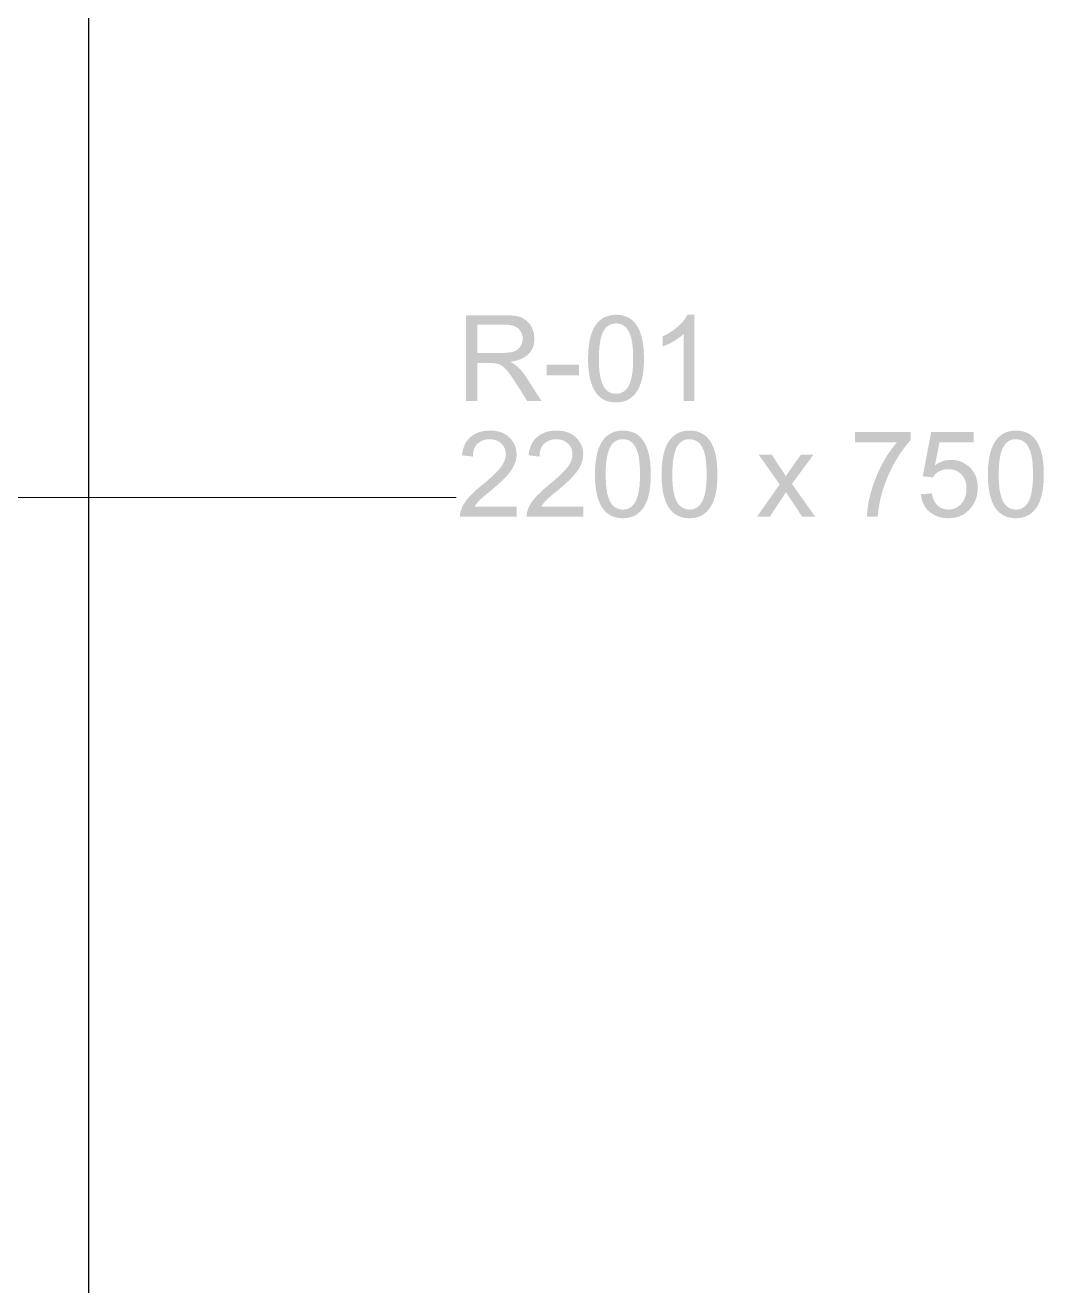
# Model space of a CAD drawing. Header units: millimetres. Extents: x -1336 to 24201, y -1370 to 16142.
# Drawn here: x 9522 to 10769, y 5485 to 7028 of the extents above; entities that cross this region are included whole.
import ezdxf

# ---------------------------------------------------------------- set-up
doc = ezdxf.new("R2010")
doc.units = ezdxf.units.MM
doc.layers.add('A-ANNO-TEXT', color=7, linetype='Continuous', lineweight=13)
doc.layers.add('A-ELEVATION', color=7, linetype='Continuous', lineweight=13)

msp = doc.modelspace()

# ---------------------------------------------------------------- hatches: boundary and pattern name
at = {"layer": 'A-ANNO-TEXT'}
h = msp.add_hatch(color=7, dxfattribs=at)
h.paths.add_polyline_path([(10154.3, 6568.4), (10136.8, 6568.4), (10135.8, 6569.9), (10134.9, 6571.4), (10134, 6572.9), (10133.1, 6574.3), (10132.2, 6575.7), (10131.3, 6577), (10130.5, 6578.3), (10129.7, 6579.6), (10128.9, 6580.8), (10128.2, 6582), (10127.4, 6583.2), (10126.7, 6584.3), (10126, 6585.4), (10125.4, 6586.4), (10124.7, 6587.4), (10124.1, 6588.4), (10123.5, 6589.3), (10122.9, 6590.2), (10122.4, 6591.1), (10121.8, 6591.9), (10121.3, 6592.7), (10120.9, 6593.4), (10120.4, 6594.1), (10120, 6594.8), (10119.6, 6595.4), (10119.2, 6596), (10118.8, 6596.6), (10118.5, 6597.1), (10118.1, 6597.6), (10117.8, 6598), (10117.6, 6598.4), (10117.3, 6598.8), (10116.4, 6600.2), (10115.4, 6601.5), (10114.4, 6602.8), (10113.4, 6604.1), (10112.4, 6605.3), (10111.4, 6606.4), (10110.4, 6607.5), (10109.3, 6608.5), (10108.3, 6609.5), (10107.3, 6610.4), (10106.3, 6611.1), (10105.3, 6611.8), (10104.3, 6612.4), (10103.3, 6612.9), (10102.4, 6613.3), (10101.5, 6613.6), (10100.5, 6613.9), (10099.5, 6614.1), (10098.4, 6614.3), (10097.2, 6614.4), (10095.9, 6614.6), (10094.6, 6614.6), (10093.2, 6614.7), (10091.7, 6614.7), (10075.6, 6614.7), (10075.6, 6568.4), (10061.7, 6568.4), (10061.7, 6673.4), (10108.2, 6673.4), (10110.6, 6673.4), (10112.8, 6673.3), (10114.9, 6673.2), (10117, 6673.1), (10118.9, 6672.9), (10120.8, 6672.7), (10122.5, 6672.4), (10124.2, 6672.2), (10125.8, 6671.8), (10127.3, 6671.4), (10128.8, 6670.9), (10130.3, 6670.3), (10131.6, 6669.6), (10133, 6668.8), (10134.3, 6668), (10135.5, 6667), (10136.7, 6666), (10137.8, 6665), (10138.9, 6663.8), (10139.8, 6662.6), (10140.7, 6661.4), (10141.6, 6660), (10142.3, 6658.6), (10143, 6657.2), (10143.6, 6655.7), (10144.1, 6654.2), (10144.6, 6652.6), (10145, 6651.1), (10145.2, 6649.5), (10145.5, 6647.9), (10145.6, 6646.3), (10145.6, 6644.7), (10145.6, 6643.2), (10145.5, 6641.8), (10145.4, 6640.4), (10145.1, 6639), (10144.9, 6637.7), (10144.6, 6636.4), (10144.2, 6635.1), (10143.7, 6633.9), (10143.2, 6632.8), (10142.7, 6631.6), (10142.1, 6630.5), (10141.4, 6629.4), (10140.7, 6628.4), (10139.9, 6627.4), (10139, 6626.5), (10138.1, 6625.5), (10137.1, 6624.6), (10136.1, 6623.8), (10135, 6623), (10133.9, 6622.2), (10132.7, 6621.5), (10131.5, 6620.9), (10130.2, 6620.2), (10128.9, 6619.6), (10127.5, 6619.1), (10126, 6618.6), (10124.5, 6618.1), (10122.9, 6617.7), (10121.3, 6617.3), (10119.7, 6616.9), (10118, 6616.6), (10116.2, 6616.4), (10116.2, 6616.1), (10117.5, 6615.5), (10118.8, 6614.8), (10120.1, 6614), (10121.4, 6613.1), (10122.6, 6612.2), (10123.9, 6611.2), (10125.1, 6610.1), (10126.4, 6609), (10127.6, 6607.7), (10128.8, 6606.4), (10130, 6605), (10131.2, 6603.6), (10132.4, 6602), (10133.6, 6600.4), (10134.8, 6598.7), (10135.9, 6597), (10154.3, 6568.4)])
h.paths.add_polyline_path([(10075.6, 6627.2), (10105.4, 6627.2), (10107.6, 6627.2), (10109.7, 6627.3), (10111.7, 6627.4), (10113.5, 6627.6), (10115.2, 6627.8), (10116.9, 6628), (10118.4, 6628.4), (10119.7, 6628.7), (10121, 6629.1), (10122.2, 6629.7), (10123.4, 6630.3), (10124.5, 6631), (10125.5, 6631.8), (10126.4, 6632.7), (10127.3, 6633.6), (10128.1, 6634.7), (10128.9, 6635.8), (10129.5, 6637), (10130.1, 6638.2), (10130.5, 6639.4), (10130.8, 6640.7), (10131.1, 6642), (10131.2, 6643.3), (10131.3, 6644.7), (10131.3, 6645.5), (10131.2, 6646.4), (10131.1, 6647.3), (10131, 6648.1), (10130.8, 6648.9), (10130.6, 6649.7), (10130.3, 6650.5), (10130, 6651.3), (10129.6, 6652), (10129.3, 6652.8), (10128.8, 6653.5), (10128.4, 6654.2), (10127.8, 6654.9), (10127.3, 6655.5), (10126.7, 6656.2), (10126.1, 6656.8), (10125.4, 6657.4), (10124.7, 6658), (10123.9, 6658.5), (10123, 6659), (10122.1, 6659.5), (10121.2, 6659.9), (10120.2, 6660.3), (10119.1, 6660.6), (10118, 6660.9), (10116.9, 6661.1), (10115.7, 6661.4), (10114.4, 6661.5), (10113.1, 6661.7), (10111.7, 6661.8), (10110.3, 6661.8), (10108.8, 6661.8), (10075.6, 6661.8), (10075.6, 6627.2)])
h.paths.add_polyline_path([(10200.1, 6599.9), (10160.7, 6599.9), (10160.7, 6612.9), (10200.1, 6612.9), (10200.1, 6599.9)])
h.paths.add_polyline_path([(10245.5, 6673.9), (10247.6, 6673.8), (10249.7, 6673.7), (10251.7, 6673.4), (10253.6, 6673), (10255.4, 6672.6), (10257.2, 6672), (10258.9, 6671.3), (10260.5, 6670.5), (10262.1, 6669.6), (10263.6, 6668.6), (10265, 6667.5), (10266.4, 6666.3), (10267.7, 6665), (10268.9, 6663.6), (10270.1, 6662.1), (10271.2, 6660.4), (10272.2, 6658.7), (10273.2, 6656.9), (10274.1, 6654.9), (10275, 6652.9), (10275.7, 6650.7), (10276.4, 6648.5), (10277.1, 6646.1), (10277.6, 6643.7), (10278.1, 6641.1), (10278.6, 6638.4), (10278.9, 6635.6), (10279.2, 6632.7), (10279.5, 6629.8), (10279.6, 6626.7), (10279.7, 6623.5), (10279.8, 6620.2), (10279.7, 6616.8), (10279.6, 6613.6), (10279.5, 6610.5), (10279.2, 6607.5), (10278.9, 6604.6), (10278.5, 6601.8), (10278.1, 6599.1), (10277.6, 6596.5), (10277, 6594), (10276.3, 6591.7), (10275.6, 6589.4), (10274.8, 6587.3), (10273.9, 6585.2), (10273, 6583.3), (10272, 6581.5), (10270.9, 6579.8), (10269.8, 6578.2), (10268.6, 6576.7), (10267.3, 6575.3), (10266, 6574), (10264.6, 6572.8), (10263.2, 6571.7), (10261.7, 6570.8), (10260.2, 6569.9), (10258.5, 6569.1), (10256.9, 6568.4), (10255.1, 6567.9), (10253.3, 6567.4), (10251.5, 6567), (10249.5, 6566.8), (10247.6, 6566.6), (10245.5, 6566.6), (10243.4, 6566.6), (10241.4, 6566.8), (10239.4, 6567.1), (10237.5, 6567.4), (10235.7, 6567.9), (10233.9, 6568.5), (10232.2, 6569.1), (10230.6, 6569.9), (10229, 6570.8), (10227.5, 6571.8), (10226.1, 6572.9), (10224.7, 6574.1), (10223.4, 6575.4), (10222.2, 6576.8), (10221, 6578.4), (10219.9, 6580), (10218.9, 6581.7), (10217.9, 6583.5), (10217, 6585.5), (10216.2, 6587.5), (10215.4, 6589.7), (10214.7, 6591.9), (10214.1, 6594.3), (10213.5, 6596.7), (10213, 6599.3), (10212.6, 6602), (10212.2, 6604.7), (10211.9, 6607.6), (10211.7, 6610.6), (10211.5, 6613.7), (10211.4, 6616.9), (10211.4, 6620.2), (10211.4, 6623.5), (10211.5, 6626.7), (10211.7, 6629.9), (10211.9, 6632.9), (10212.2, 6635.8), (10212.6, 6638.6), (10213.1, 6641.3), (10213.6, 6643.8), (10214.2, 6646.3), (10214.8, 6648.7), (10215.5, 6650.9), (10216.3, 6653.1), (10217.2, 6655.1), (10218.1, 6657.1), (10219.1, 6658.9), (10220.2, 6660.6), (10221.3, 6662.2), (10222.5, 6663.7), (10223.8, 6665.1), (10225.1, 6666.4), (10226.5, 6667.6), (10227.9, 6668.7), (10229.4, 6669.7), (10231, 6670.6), (10232.6, 6671.3), (10234.2, 6672), (10236, 6672.6), (10237.8, 6673), (10239.6, 6673.4), (10241.5, 6673.7), (10243.5, 6673.8), (10245.5, 6673.9)])
h.paths.add_polyline_path([(10245.5, 6577.2), (10246.8, 6577.2), (10248, 6577.3), (10249.2, 6577.5), (10250.4, 6577.8), (10251.5, 6578.2), (10252.6, 6578.6), (10253.6, 6579.1), (10254.6, 6579.7), (10255.6, 6580.4), (10256.5, 6581.1), (10257.4, 6581.9), (10258.2, 6582.8), (10259.1, 6583.8), (10259.8, 6584.9), (10260.5, 6586), (10261.2, 6587.2), (10261.9, 6588.6), (10262.5, 6590), (10263, 6591.5), (10263.5, 6593.1), (10264, 6594.8), (10264.4, 6596.6), (10264.8, 6598.5), (10265.2, 6600.5), (10265.5, 6602.6), (10265.8, 6604.8), (10266, 6607.1), (10266.2, 6609.5), (10266.3, 6612), (10266.4, 6614.6), (10266.5, 6617.4), (10266.5, 6620.2), (10266.5, 6622.1), (10266.5, 6624), (10266.4, 6625.9), (10266.4, 6627.7), (10266.3, 6629.4), (10266.2, 6631.1), (10266.1, 6632.8), (10265.9, 6634.4), (10265.8, 6635.9), (10265.6, 6637.4), (10265.4, 6638.8), (10265.2, 6640.2), (10265, 6641.5), (10264.7, 6642.8), (10264.5, 6644), (10264.2, 6645.2), (10263.9, 6646.3), (10263.6, 6647.4), (10263.2, 6648.5), (10262.9, 6649.5), (10262.5, 6650.4), (10262.1, 6651.4), (10261.7, 6652.3), (10261.3, 6653.2), (10260.8, 6654), (10260.4, 6654.8), (10259.9, 6655.5), (10259.4, 6656.3), (10258.8, 6657), (10258.3, 6657.6), (10257.7, 6658.2), (10257.2, 6658.8), (10256, 6659.8), (10254.7, 6660.8), (10253.3, 6661.5), (10251.9, 6662.2), (10250.4, 6662.6), (10248.8, 6663), (10247.1, 6663.2), (10245.4, 6663.3), (10244.1, 6663.2), (10242.9, 6663.1), (10241.7, 6662.9), (10240.5, 6662.6), (10239.4, 6662.3), (10238.3, 6661.8), (10237.3, 6661.3), (10236.3, 6660.7), (10235.3, 6660), (10234.4, 6659.3), (10233.5, 6658.4), (10232.7, 6657.5), (10231.9, 6656.5), (10231.2, 6655.4), (10230.4, 6654.3), (10229.8, 6653), (10229.1, 6651.7), (10228.5, 6650.3), (10228, 6648.8), (10227.5, 6647.1), (10227, 6645.4), (10226.6, 6643.6), (10226.2, 6641.7), (10225.9, 6639.7), (10225.5, 6637.6), (10225.3, 6635.4), (10225.1, 6633.1), (10224.9, 6630.7), (10224.7, 6628.2), (10224.6, 6625.6), (10224.6, 6622.9), (10224.5, 6620.2), (10224.6, 6618.2), (10224.6, 6616.3), (10224.6, 6614.5), (10224.7, 6612.7), (10224.8, 6611), (10224.9, 6609.3), (10225, 6607.7), (10225.1, 6606.1), (10225.3, 6604.6), (10225.5, 6603.1), (10225.7, 6601.7), (10225.9, 6600.3), (10226.1, 6599), (10226.4, 6597.7), (10226.6, 6596.5), (10226.9, 6595.3), (10227.2, 6594.2), (10227.5, 6593.1), (10227.9, 6592), (10228.2, 6591), (10228.6, 6590), (10229, 6589.1), (10229.4, 6588.2), (10229.8, 6587.3), (10230.3, 6586.5), (10230.8, 6585.7), (10231.2, 6584.9), (10231.7, 6584.2), (10232.3, 6583.5), (10232.8, 6582.9), (10233.4, 6582.2), (10233.9, 6581.7), (10235.1, 6580.6), (10236.4, 6579.7), (10237.7, 6578.9), (10239.2, 6578.3), (10240.6, 6577.8), (10242.2, 6577.5), (10243.8, 6577.3), (10245.5, 6577.2)])
h.paths.add_polyline_path([(10341.4, 6568.4), (10328.5, 6568.4), (10328.5, 6650.5), (10327.2, 6649.4), (10326, 6648.3), (10324.6, 6647.2), (10323.2, 6646.1), (10321.8, 6645.1), (10320.3, 6644), (10318.8, 6643), (10317.2, 6642.1), (10315.5, 6641.1), (10313.8, 6640.2), (10312.1, 6639.2), (10310.3, 6638.3), (10308.5, 6637.5), (10306.6, 6636.6), (10304.6, 6635.8), (10302.6, 6635), (10302.6, 6647.4), (10305.3, 6648.8), (10308, 6650.2), (10310.5, 6651.6), (10312.9, 6653.1), (10315.2, 6654.6), (10317.3, 6656.2), (10319.4, 6657.8), (10321.3, 6659.4), (10323.2, 6661.1), (10324.9, 6662.8), (10326.5, 6664.5), (10328.1, 6666.3), (10329.5, 6668.1), (10330.7, 6670), (10331.9, 6671.9), (10333, 6673.9), (10341.4, 6673.9), (10341.4, 6568.4)])
h = msp.add_hatch(color=7, dxfattribs=at)
h.paths.add_polyline_path([(10124.1, 6426.6), (10054.5, 6426.6), (10054.5, 6427.7), (10054.6, 6428.8), (10054.7, 6430), (10054.9, 6431.1), (10055.1, 6432.2), (10055.4, 6433.3), (10055.7, 6434.4), (10056.1, 6435.6), (10056.5, 6436.7), (10056.9, 6437.8), (10057.4, 6438.9), (10058, 6440.1), (10058.6, 6441.2), (10059.3, 6442.3), (10060, 6443.5), (10060.7, 6444.6), (10061.5, 6445.8), (10062.4, 6446.9), (10063.4, 6448.2), (10064.5, 6449.4), (10065.6, 6450.7), (10066.9, 6452.1), (10068.2, 6453.4), (10069.6, 6454.8), (10071.1, 6456.3), (10072.7, 6457.8), (10074.3, 6459.3), (10076.1, 6460.8), (10077.9, 6462.4), (10079.8, 6464), (10081.8, 6465.7), (10083.9, 6467.4), (10086.4, 6469.5), (10088.9, 6471.6), (10091.4, 6473.7), (10093.7, 6475.9), (10096, 6478.1), (10098.2, 6480.3), (10100.4, 6482.5), (10102.4, 6484.8), (10103.4, 6486), (10104.3, 6487.1), (10105.2, 6488.2), (10106, 6489.4), (10106.7, 6490.5), (10107.4, 6491.7), (10108, 6492.8), (10108.6, 6494), (10109, 6495.1), (10109.4, 6496.3), (10109.8, 6497.4), (10110.1, 6498.6), (10110.3, 6499.7), (10110.5, 6500.9), (10110.6, 6502), (10110.6, 6503.2), (10110.6, 6504.2), (10110.5, 6505.1), (10110.4, 6506.1), (10110.2, 6507), (10110, 6507.9), (10109.8, 6508.8), (10109.5, 6509.6), (10109.2, 6510.5), (10108.8, 6511.3), (10108.4, 6512.1), (10107.9, 6512.8), (10107.4, 6513.6), (10106.9, 6514.3), (10106.3, 6515), (10105.7, 6515.7), (10105, 6516.3), (10104.3, 6517), (10103.5, 6517.6), (10102.8, 6518.1), (10102, 6518.6), (10101.2, 6519.1), (10100.3, 6519.5), (10099.5, 6519.9), (10098.6, 6520.2), (10097.7, 6520.5), (10096.8, 6520.8), (10095.8, 6521), (10094.9, 6521.2), (10093.9, 6521.3), (10092.9, 6521.4), (10091.8, 6521.5), (10090.8, 6521.5), (10089.7, 6521.5), (10088.6, 6521.4), (10087.6, 6521.3), (10086.6, 6521.2), (10085.6, 6521), (10084.6, 6520.8), (10083.7, 6520.5), (10082.8, 6520.2), (10081.9, 6519.8), (10081, 6519.4), (10080.2, 6519), (10079.3, 6518.5), (10078.5, 6518), (10077.7, 6517.4), (10077, 6516.8), (10076.2, 6516.2), (10075.5, 6515.5), (10074.8, 6514.8), (10074.2, 6514), (10073.6, 6513.2), (10073.1, 6512.3), (10072.6, 6511.4), (10072.2, 6510.5), (10071.8, 6509.5), (10071.4, 6508.5), (10071.1, 6507.5), (10070.9, 6506.4), (10070.7, 6505.2), (10070.5, 6504), (10070.4, 6502.8), (10070.3, 6501.6), (10070.3, 6500.3), (10057, 6501.8), (10057.2, 6503.6), (10057.4, 6505.3), (10057.8, 6507), (10058.1, 6508.7), (10058.6, 6510.3), (10059.1, 6511.8), (10059.6, 6513.3), (10060.3, 6514.8), (10060.9, 6516.2), (10061.7, 6517.5), (10062.5, 6518.8), (10063.4, 6520), (10064.3, 6521.1), (10065.3, 6522.3), (10066.4, 6523.3), (10067.5, 6524.3), (10068.7, 6525.3), (10069.9, 6526.1), (10071.2, 6527), (10072.5, 6527.7), (10073.8, 6528.4), (10075.2, 6529.1), (10076.6, 6529.7), (10078, 6530.2), (10079.5, 6530.6), (10081.1, 6531), (10082.6, 6531.4), (10084.2, 6531.6), (10085.9, 6531.9), (10087.6, 6532), (10089.3, 6532.1), (10091, 6532.1), (10092.9, 6532.1), (10094.8, 6532), (10096.6, 6531.8), (10098.3, 6531.6), (10100, 6531.3), (10101.7, 6530.9), (10103.3, 6530.5), (10104.8, 6530), (10106.3, 6529.4), (10107.7, 6528.8), (10109.1, 6528.1), (10110.4, 6527.3), (10111.7, 6526.5), (10112.9, 6525.6), (10114, 6524.6), (10115.1, 6523.6), (10116.2, 6522.5), (10117.2, 6521.4), (10118.1, 6520.2), (10118.9, 6519.1), (10119.7, 6517.9), (10120.4, 6516.6), (10121, 6515.4), (10121.6, 6514.1), (10122.1, 6512.8), (10122.6, 6511.5), (10122.9, 6510.1), (10123.2, 6508.7), (10123.5, 6507.3), (10123.6, 6505.9), (10123.7, 6504.4), (10123.8, 6502.9), (10123.7, 6501.6), (10123.7, 6500.4), (10123.5, 6499.1), (10123.3, 6497.8), (10123.1, 6496.6), (10122.7, 6495.3), (10122.4, 6494), (10122, 6492.7), (10121.5, 6491.5), (10120.9, 6490.2), (10120.3, 6488.9), (10119.7, 6487.6), (10119, 6486.3), (10118.2, 6485), (10117.4, 6483.7), (10116.5, 6482.5), (10115.5, 6481.1), (10114.5, 6479.8), (10113.3, 6478.3), (10112, 6476.8), (10110.5, 6475.3), (10109, 6473.7), (10107.4, 6472.1), (10105.6, 6470.4), (10103.8, 6468.6), (10101.8, 6466.8), (10099.7, 6464.9), (10097.5, 6463), (10095.2, 6461), (10092.7, 6459), (10090.2, 6456.9), (10087.5, 6454.8), (10086.1, 6453.6), (10084.8, 6452.5), (10083.5, 6451.5), (10082.3, 6450.4), (10081.2, 6449.3), (10080.1, 6448.3), (10079, 6447.3), (10078.1, 6446.3), (10077.1, 6445.3), (10076.3, 6444.4), (10075.5, 6443.5), (10074.8, 6442.5), (10074.1, 6441.6), (10073.5, 6440.8), (10072.9, 6439.9), (10072.4, 6439.1), (10124.1, 6439.1), (10124.1, 6426.6)])
h.paths.add_polyline_path([(10205.6, 6426.6), (10136.1, 6426.6), (10136.1, 6427.7), (10136.2, 6428.8), (10136.3, 6430), (10136.5, 6431.1), (10136.7, 6432.2), (10137, 6433.3), (10137.3, 6434.4), (10137.6, 6435.6), (10138.1, 6436.7), (10138.5, 6437.8), (10139, 6438.9), (10139.6, 6440.1), (10140.2, 6441.2), (10140.8, 6442.3), (10141.5, 6443.5), (10142.3, 6444.6), (10143.1, 6445.8), (10144, 6446.9), (10145, 6448.2), (10146.1, 6449.4), (10147.2, 6450.7), (10148.4, 6452.1), (10149.8, 6453.4), (10151.2, 6454.8), (10152.7, 6456.3), (10154.2, 6457.8), (10155.9, 6459.3), (10157.6, 6460.8), (10159.5, 6462.4), (10161.4, 6464), (10163.4, 6465.7), (10165.5, 6467.4), (10168, 6469.5), (10170.5, 6471.6), (10172.9, 6473.7), (10175.3, 6475.9), (10177.6, 6478.1), (10179.8, 6480.3), (10181.9, 6482.5), (10184, 6484.8), (10185, 6486), (10185.9, 6487.1), (10186.8, 6488.2), (10187.6, 6489.4), (10188.3, 6490.5), (10189, 6491.7), (10189.6, 6492.8), (10190.1, 6494), (10190.6, 6495.1), (10191, 6496.3), (10191.4, 6497.4), (10191.7, 6498.6), (10191.9, 6499.7), (10192, 6500.9), (10192.1, 6502), (10192.2, 6503.2), (10192.2, 6504.2), (10192.1, 6505.1), (10192, 6506.1), (10191.8, 6507), (10191.6, 6507.9), (10191.4, 6508.8), (10191.1, 6509.6), (10190.8, 6510.5), (10190.4, 6511.3), (10190, 6512.1), (10189.5, 6512.8), (10189, 6513.6), (10188.5, 6514.3), (10187.9, 6515), (10187.2, 6515.7), (10186.6, 6516.3), (10185.8, 6517), (10185.1, 6517.6), (10184.3, 6518.1), (10183.6, 6518.6), (10182.7, 6519.1), (10181.9, 6519.5), (10181.1, 6519.9), (10180.2, 6520.2), (10179.3, 6520.5), (10178.4, 6520.8), (10177.4, 6521), (10176.4, 6521.2), (10175.5, 6521.3), (10174.4, 6521.4), (10173.4, 6521.5), (10172.3, 6521.5), (10171.3, 6521.5), (10170.2, 6521.4), (10169.2, 6521.3), (10168.2, 6521.2), (10167.2, 6521), (10166.2, 6520.8), (10165.3, 6520.5), (10164.4, 6520.2), (10163.5, 6519.8), (10162.6, 6519.4), (10161.7, 6519), (10160.9, 6518.5), (10160.1, 6518), (10159.3, 6517.4), (10158.5, 6516.8), (10157.8, 6516.2), (10157.1, 6515.5), (10156.4, 6514.8), (10155.8, 6514), (10155.2, 6513.2), (10154.7, 6512.3), (10154.2, 6511.4), (10153.8, 6510.5), (10153.4, 6509.5), (10153, 6508.5), (10152.7, 6507.5), (10152.5, 6506.4), (10152.2, 6505.2), (10152.1, 6504), (10152, 6502.8), (10151.9, 6501.6), (10151.8, 6500.3), (10138.6, 6501.8), (10138.8, 6503.6), (10139, 6505.3), (10139.3, 6507), (10139.7, 6508.7), (10140.1, 6510.3), (10140.6, 6511.8), (10141.2, 6513.3), (10141.8, 6514.8), (10142.5, 6516.2), (10143.3, 6517.5), (10144.1, 6518.8), (10145, 6520), (10145.9, 6521.1), (10146.9, 6522.3), (10148, 6523.3), (10149.1, 6524.3), (10150.3, 6525.3), (10151.5, 6526.1), (10152.7, 6527), (10154, 6527.7), (10155.4, 6528.4), (10156.7, 6529.1), (10158.2, 6529.7), (10159.6, 6530.2), (10161.1, 6530.6), (10162.6, 6531), (10164.2, 6531.4), (10165.8, 6531.6), (10167.4, 6531.9), (10169.1, 6532), (10170.9, 6532.1), (10172.6, 6532.1), (10174.5, 6532.1), (10176.4, 6532), (10178.2, 6531.8), (10179.9, 6531.6), (10181.6, 6531.3), (10183.3, 6530.9), (10184.8, 6530.5), (10186.4, 6530), (10187.9, 6529.4), (10189.3, 6528.8), (10190.7, 6528.1), (10192, 6527.3), (10193.2, 6526.5), (10194.5, 6525.6), (10195.6, 6524.6), (10196.7, 6523.6), (10197.8, 6522.5), (10198.7, 6521.4), (10199.7, 6520.2), (10200.5, 6519.1), (10201.3, 6517.9), (10202, 6516.6), (10202.6, 6515.4), (10203.2, 6514.1), (10203.7, 6512.8), (10204.1, 6511.5), (10204.5, 6510.1), (10204.8, 6508.7), (10205, 6507.3), (10205.2, 6505.9), (10205.3, 6504.4), (10205.4, 6502.9), (10205.3, 6501.6), (10205.2, 6500.4), (10205.1, 6499.1), (10204.9, 6497.8), (10204.6, 6496.6), (10204.3, 6495.3), (10204, 6494), (10203.5, 6492.7), (10203.1, 6491.5), (10202.5, 6490.2), (10201.9, 6488.9), (10201.3, 6487.6), (10200.6, 6486.3), (10199.8, 6485), (10199, 6483.7), (10198.1, 6482.5), (10197.1, 6481.1), (10196, 6479.8), (10194.8, 6478.3), (10193.5, 6476.8), (10192.1, 6475.3), (10190.6, 6473.7), (10189, 6472.1), (10187.2, 6470.4), (10185.3, 6468.6), (10183.4, 6466.8), (10181.3, 6464.9), (10179.1, 6463), (10176.7, 6461), (10174.3, 6459), (10171.8, 6456.9), (10169.1, 6454.8), (10167.7, 6453.6), (10166.4, 6452.5), (10165.1, 6451.5), (10163.9, 6450.4), (10162.7, 6449.3), (10161.6, 6448.3), (10160.6, 6447.3), (10159.6, 6446.3), (10158.7, 6445.3), (10157.9, 6444.4), (10157.1, 6443.5), (10156.3, 6442.5), (10155.7, 6441.6), (10155, 6440.8), (10154.5, 6439.9), (10154, 6439.1), (10205.6, 6439.1), (10205.6, 6426.6)])
h.paths.add_polyline_path([(10253.9, 6532.1), (10256, 6532.1), (10258.1, 6531.9), (10260, 6531.7), (10261.9, 6531.3), (10263.8, 6530.8), (10265.5, 6530.2), (10267.3, 6529.6), (10268.9, 6528.8), (10270.5, 6527.9), (10272, 6526.9), (10273.4, 6525.8), (10274.8, 6524.6), (10276.1, 6523.3), (10277.3, 6521.8), (10278.5, 6520.3), (10279.6, 6518.7), (10280.6, 6517), (10281.6, 6515.1), (10282.5, 6513.2), (10283.3, 6511.1), (10284.1, 6509), (10284.8, 6506.7), (10285.4, 6504.4), (10286, 6501.9), (10286.5, 6499.3), (10286.9, 6496.7), (10287.3, 6493.9), (10287.6, 6491), (10287.8, 6488), (10288, 6484.9), (10288.1, 6481.7), (10288.1, 6478.4), (10288.1, 6475.1), (10288, 6471.8), (10287.8, 6468.7), (10287.6, 6465.7), (10287.3, 6462.8), (10286.9, 6460), (10286.5, 6457.3), (10285.9, 6454.7), (10285.3, 6452.3), (10284.7, 6449.9), (10284, 6447.7), (10283.2, 6445.5), (10282.3, 6443.5), (10281.4, 6441.6), (10280.4, 6439.8), (10279.3, 6438), (10278.2, 6436.4), (10277, 6435), (10275.7, 6433.6), (10274.4, 6432.3), (10273, 6431.1), (10271.6, 6430), (10270.1, 6429), (10268.5, 6428.1), (10266.9, 6427.4), (10265.2, 6426.7), (10263.5, 6426.1), (10261.7, 6425.7), (10259.8, 6425.3), (10257.9, 6425), (10256, 6424.9), (10253.9, 6424.8), (10251.8, 6424.9), (10249.8, 6425), (10247.8, 6425.3), (10245.9, 6425.7), (10244.1, 6426.1), (10242.3, 6426.7), (10240.6, 6427.4), (10239, 6428.2), (10237.4, 6429.1), (10235.9, 6430.1), (10234.5, 6431.2), (10233.1, 6432.4), (10231.8, 6433.7), (10230.6, 6435.1), (10229.4, 6436.6), (10228.3, 6438.2), (10227.3, 6440), (10226.3, 6441.8), (10225.4, 6443.7), (10224.6, 6445.8), (10223.8, 6447.9), (10223.1, 6450.2), (10222.5, 6452.5), (10221.9, 6455), (10221.4, 6457.5), (10220.9, 6460.2), (10220.6, 6463), (10220.3, 6465.9), (10220, 6468.8), (10219.9, 6471.9), (10219.8, 6475.1), (10219.7, 6478.4), (10219.8, 6481.7), (10219.9, 6485), (10220.1, 6488.1), (10220.3, 6491.1), (10220.6, 6494), (10221, 6496.8), (10221.4, 6499.5), (10222, 6502.1), (10222.5, 6504.6), (10223.2, 6506.9), (10223.9, 6509.2), (10224.7, 6511.3), (10225.6, 6513.4), (10226.5, 6515.3), (10227.5, 6517.1), (10228.6, 6518.8), (10229.7, 6520.4), (10230.9, 6522), (10232.2, 6523.4), (10233.5, 6524.7), (10234.9, 6525.8), (10236.3, 6526.9), (10237.8, 6527.9), (10239.3, 6528.8), (10241, 6529.6), (10242.6, 6530.3), (10244.4, 6530.8), (10246.2, 6531.3), (10248, 6531.7), (10249.9, 6531.9), (10251.9, 6532.1), (10253.9, 6532.1)])
h.paths.add_polyline_path([(10253.9, 6435.4), (10255.2, 6435.5), (10256.4, 6435.6), (10257.6, 6435.8), (10258.8, 6436.1), (10259.9, 6436.4), (10261, 6436.8), (10262, 6437.4), (10263, 6438), (10264, 6438.6), (10264.9, 6439.4), (10265.8, 6440.2), (10266.6, 6441.1), (10267.4, 6442.1), (10268.2, 6443.1), (10268.9, 6444.3), (10269.6, 6445.5), (10270.2, 6446.8), (10270.8, 6448.2), (10271.4, 6449.7), (10271.9, 6451.3), (10272.4, 6453), (10272.8, 6454.8), (10273.2, 6456.8), (10273.6, 6458.8), (10273.9, 6460.9), (10274.2, 6463.1), (10274.4, 6465.4), (10274.6, 6467.8), (10274.7, 6470.3), (10274.8, 6472.9), (10274.9, 6475.6), (10274.9, 6478.4), (10274.9, 6480.4), (10274.9, 6482.3), (10274.8, 6484.1), (10274.8, 6485.9), (10274.7, 6487.7), (10274.6, 6489.4), (10274.5, 6491), (10274.3, 6492.6), (10274.2, 6494.2), (10274, 6495.6), (10273.8, 6497.1), (10273.6, 6498.5), (10273.4, 6499.8), (10273.1, 6501.1), (10272.9, 6502.3), (10272.6, 6503.4), (10272.3, 6504.6), (10272, 6505.7), (10271.6, 6506.7), (10271.3, 6507.7), (10270.9, 6508.7), (10270.5, 6509.6), (10270.1, 6510.5), (10269.7, 6511.4), (10269.2, 6512.2), (10268.7, 6513), (10268.3, 6513.8), (10267.7, 6514.5), (10267.2, 6515.2), (10266.7, 6515.9), (10266.1, 6516.5), (10265.6, 6517), (10264.3, 6518.1), (10263.1, 6519), (10261.7, 6519.8), (10260.3, 6520.4), (10258.7, 6520.9), (10257.2, 6521.2), (10255.5, 6521.5), (10253.8, 6521.5), (10252.5, 6521.5), (10251.3, 6521.4), (10250.1, 6521.2), (10248.9, 6520.9), (10247.8, 6520.5), (10246.7, 6520.1), (10245.7, 6519.6), (10244.7, 6519), (10243.7, 6518.3), (10242.8, 6517.5), (10241.9, 6516.7), (10241.1, 6515.8), (10240.3, 6514.8), (10239.5, 6513.7), (10238.8, 6512.5), (10238.2, 6511.3), (10237.5, 6510), (10236.9, 6508.5), (10236.4, 6507), (10235.9, 6505.4), (10235.4, 6503.7), (10235, 6501.9), (10234.6, 6500), (10234.2, 6497.9), (10233.9, 6495.8), (10233.7, 6493.6), (10233.4, 6491.3), (10233.3, 6489), (10233.1, 6486.5), (10233, 6483.9), (10232.9, 6481.2), (10232.9, 6478.4), (10232.9, 6476.5), (10233, 6474.6), (10233, 6472.8), (10233.1, 6471), (10233.2, 6469.2), (10233.3, 6467.6), (10233.4, 6465.9), (10233.5, 6464.4), (10233.7, 6462.8), (10233.8, 6461.3), (10234, 6459.9), (10234.3, 6458.5), (10234.5, 6457.2), (10234.7, 6455.9), (10235, 6454.7), (10235.3, 6453.6), (10235.6, 6452.4), (10235.9, 6451.3), (10236.3, 6450.3), (10236.6, 6449.3), (10237, 6448.3), (10237.4, 6447.3), (10237.8, 6446.4), (10238.2, 6445.6), (10238.7, 6444.7), (10239.1, 6443.9), (10239.6, 6443.2), (10240.1, 6442.4), (10240.6, 6441.8), (10241.2, 6441.1), (10241.7, 6440.5), (10242.3, 6439.9), (10243.5, 6438.9), (10244.8, 6438), (10246.1, 6437.2), (10247.5, 6436.6), (10249, 6436.1), (10250.6, 6435.7), (10252.2, 6435.5), (10253.9, 6435.4)])
h.paths.add_polyline_path([(10335.5, 6532.1), (10337.6, 6532.1), (10339.6, 6531.9), (10341.6, 6531.7), (10343.5, 6531.3), (10345.4, 6530.8), (10347.1, 6530.2), (10348.8, 6529.6), (10350.5, 6528.8), (10352, 6527.9), (10353.5, 6526.9), (10355, 6525.8), (10356.4, 6524.6), (10357.7, 6523.3), (10358.9, 6521.8), (10360.1, 6520.3), (10361.2, 6518.7), (10362.2, 6517), (10363.2, 6515.1), (10364.1, 6513.2), (10364.9, 6511.1), (10365.7, 6509), (10366.4, 6506.7), (10367, 6504.4), (10367.6, 6501.9), (10368.1, 6499.3), (10368.5, 6496.7), (10368.9, 6493.9), (10369.2, 6491), (10369.4, 6488), (10369.6, 6484.9), (10369.7, 6481.7), (10369.7, 6478.4), (10369.7, 6475.1), (10369.6, 6471.8), (10369.4, 6468.7), (10369.2, 6465.7), (10368.9, 6462.8), (10368.5, 6460), (10368, 6457.3), (10367.5, 6454.7), (10366.9, 6452.3), (10366.3, 6449.9), (10365.5, 6447.7), (10364.8, 6445.5), (10363.9, 6443.5), (10363, 6441.6), (10362, 6439.8), (10360.9, 6438), (10359.7, 6436.4), (10358.5, 6435), (10357.3, 6433.6), (10356, 6432.3), (10354.6, 6431.1), (10353.2, 6430), (10351.7, 6429), (10350.1, 6428.1), (10348.5, 6427.4), (10346.8, 6426.7), (10345.1, 6426.1), (10343.3, 6425.7), (10341.4, 6425.3), (10339.5, 6425), (10337.5, 6424.9), (10335.5, 6424.8), (10333.4, 6424.9), (10331.4, 6425), (10329.4, 6425.3), (10327.5, 6425.7), (10325.6, 6426.1), (10323.9, 6426.7), (10322.2, 6427.4), (10320.5, 6428.2), (10319, 6429.1), (10317.5, 6430.1), (10316, 6431.2), (10314.7, 6432.4), (10313.4, 6433.7), (10312.1, 6435.1), (10311, 6436.6), (10309.9, 6438.2), (10308.8, 6440), (10307.9, 6441.8), (10307, 6443.7), (10306.1, 6445.8), (10305.4, 6447.9), (10304.7, 6450.2), (10304, 6452.5), (10303.5, 6455), (10303, 6457.5), (10302.5, 6460.2), (10302.2, 6463), (10301.9, 6465.9), (10301.6, 6468.8), (10301.5, 6471.9), (10301.4, 6475.1), (10301.3, 6478.4), (10301.4, 6481.7), (10301.5, 6485), (10301.6, 6488.1), (10301.9, 6491.1), (10302.2, 6494), (10302.6, 6496.8), (10303, 6499.5), (10303.5, 6502.1), (10304.1, 6504.6), (10304.8, 6506.9), (10305.5, 6509.2), (10306.3, 6511.3), (10307.2, 6513.4), (10308.1, 6515.3), (10309.1, 6517.1), (10310.2, 6518.8), (10311.3, 6520.4), (10312.5, 6522), (10313.8, 6523.4), (10315.1, 6524.7), (10316.4, 6525.8), (10317.9, 6526.9), (10319.4, 6527.9), (10320.9, 6528.8), (10322.5, 6529.6), (10324.2, 6530.3), (10325.9, 6530.8), (10327.7, 6531.3), (10329.6, 6531.7), (10331.5, 6531.9), (10333.5, 6532.1), (10335.5, 6532.1)])
h.paths.add_polyline_path([(10335.5, 6435.4), (10336.8, 6435.5), (10338, 6435.6), (10339.2, 6435.8), (10340.4, 6436.1), (10341.5, 6436.4), (10342.6, 6436.8), (10343.6, 6437.4), (10344.6, 6438), (10345.6, 6438.6), (10346.5, 6439.4), (10347.4, 6440.2), (10348.2, 6441.1), (10349, 6442.1), (10349.8, 6443.1), (10350.5, 6444.3), (10351.2, 6445.5), (10351.8, 6446.8), (10352.4, 6448.2), (10353, 6449.7), (10353.5, 6451.3), (10354, 6453), (10354.4, 6454.8), (10354.8, 6456.8), (10355.2, 6458.8), (10355.5, 6460.9), (10355.7, 6463.1), (10356, 6465.4), (10356.1, 6467.8), (10356.3, 6470.3), (10356.4, 6472.9), (10356.5, 6475.6), (10356.5, 6478.4), (10356.5, 6480.4), (10356.4, 6482.3), (10356.4, 6484.1), (10356.3, 6485.9), (10356.2, 6487.7), (10356.1, 6489.4), (10356, 6491), (10355.9, 6492.6), (10355.7, 6494.2), (10355.6, 6495.6), (10355.4, 6497.1), (10355.2, 6498.5), (10354.9, 6499.8), (10354.7, 6501.1), (10354.4, 6502.3), (10354.1, 6503.4), (10353.8, 6504.6), (10353.5, 6505.7), (10353.2, 6506.7), (10352.8, 6507.7), (10352.5, 6508.7), (10352.1, 6509.6), (10351.7, 6510.5), (10351.2, 6511.4), (10350.8, 6512.2), (10350.3, 6513), (10349.8, 6513.8), (10349.3, 6514.5), (10348.8, 6515.2), (10348.3, 6515.9), (10347.7, 6516.5), (10347.1, 6517), (10345.9, 6518.1), (10344.6, 6519), (10343.3, 6519.8), (10341.8, 6520.4), (10340.3, 6520.9), (10338.7, 6521.2), (10337.1, 6521.5), (10335.3, 6521.5), (10334.1, 6521.5), (10332.8, 6521.4), (10331.6, 6521.2), (10330.5, 6520.9), (10329.4, 6520.5), (10328.3, 6520.1), (10327.2, 6519.6), (10326.3, 6519), (10325.3, 6518.3), (10324.4, 6517.5), (10323.5, 6516.7), (10322.7, 6515.8), (10321.9, 6514.8), (10321.1, 6513.7), (10320.4, 6512.5), (10319.7, 6511.3), (10319.1, 6510), (10318.5, 6508.5), (10318, 6507), (10317.4, 6505.4), (10317, 6503.7), (10316.5, 6501.9), (10316.2, 6500), (10315.8, 6497.9), (10315.5, 6495.8), (10315.2, 6493.6), (10315, 6491.3), (10314.8, 6489), (10314.7, 6486.5), (10314.6, 6483.9), (10314.5, 6481.2), (10314.5, 6478.4), (10314.5, 6476.5), (10314.5, 6474.6), (10314.6, 6472.8), (10314.7, 6471), (10314.7, 6469.2), (10314.8, 6467.6), (10315, 6465.9), (10315.1, 6464.4), (10315.3, 6462.8), (10315.4, 6461.3), (10315.6, 6459.9), (10315.8, 6458.5), (10316.1, 6457.2), (10316.3, 6455.9), (10316.6, 6454.7), (10316.9, 6453.6), (10317.2, 6452.4), (10317.5, 6451.3), (10317.8, 6450.3), (10318.2, 6449.3), (10318.6, 6448.3), (10319, 6447.3), (10319.4, 6446.4), (10319.8, 6445.6), (10320.3, 6444.7), (10320.7, 6443.9), (10321.2, 6443.2), (10321.7, 6442.4), (10322.2, 6441.8), (10322.8, 6441.1), (10323.3, 6440.5), (10323.9, 6439.9), (10325.1, 6438.9), (10326.4, 6438), (10327.7, 6437.2), (10329.1, 6436.6), (10330.6, 6436.1), (10332.2, 6435.7), (10333.8, 6435.5), (10335.5, 6435.4)])
h.paths.add_polyline_path([(10489.4, 6426.6), (10473.5, 6426.6), (10453.7, 6456.7), (10433.8, 6426.6), (10418.1, 6426.6), (10445.9, 6466.2), (10420.3, 6502.6), (10436.3, 6502.6), (10437.2, 6501.2), (10438.2, 6499.8), (10439.1, 6498.4), (10439.9, 6497.1), (10440.8, 6495.8), (10441.6, 6494.5), (10442.4, 6493.3), (10443.2, 6492.1), (10443.9, 6491), (10444.6, 6489.9), (10445.3, 6488.9), (10446, 6487.9), (10446.6, 6486.9), (10447.2, 6486), (10447.8, 6485.1), (10448.3, 6484.3), (10448.9, 6483.5), (10449.3, 6482.7), (10449.8, 6482), (10450.2, 6481.3), (10450.7, 6480.7), (10451, 6480.1), (10451.4, 6479.5), (10451.7, 6479), (10452, 6478.5), (10452.3, 6478.1), (10452.5, 6477.7), (10452.7, 6477.3), (10452.9, 6477), (10453.1, 6476.8), (10453.2, 6476.5), (10453.3, 6476.3), (10471.9, 6502.6), (10487.3, 6502.6), (10461, 6466.9), (10489.4, 6426.6)])
h.paths.add_polyline_path([(10606.2, 6520.2), (10604.2, 6518.1), (10602.4, 6515.9), (10600.5, 6513.6), (10598.7, 6511.2), (10596.9, 6508.8), (10595.1, 6506.4), (10593.4, 6503.8), (10591.7, 6501.3), (10590.1, 6498.6), (10588.4, 6495.9), (10586.8, 6493.1), (10585.3, 6490.3), (10583.8, 6487.4), (10582.3, 6484.4), (10580.8, 6481.4), (10579.4, 6478.3), (10578, 6475.1), (10576.7, 6472), (10575.5, 6468.8), (10574.3, 6465.7), (10573.2, 6462.5), (10572.2, 6459.3), (10571.2, 6456.1), (10570.4, 6452.9), (10569.6, 6449.6), (10568.9, 6446.4), (10568.2, 6443.1), (10567.6, 6439.8), (10567.1, 6436.6), (10566.7, 6433.3), (10566.3, 6429.9), (10566, 6426.6), (10552.9, 6426.6), (10553, 6429.3), (10553.1, 6432), (10553.4, 6434.8), (10553.7, 6437.6), (10554.1, 6440.4), (10554.6, 6443.3), (10555.1, 6446.2), (10555.8, 6449.1), (10556.5, 6452), (10557.2, 6455), (10558.1, 6458.1), (10559, 6461.1), (10560, 6464.2), (10561.1, 6467.3), (10562.2, 6470.5), (10563.4, 6473.6), (10564.7, 6476.8), (10566, 6479.9), (10567.4, 6483), (10568.8, 6486), (10570.3, 6489), (10571.8, 6491.8), (10573.4, 6494.7), (10575, 6497.5), (10576.6, 6500.2), (10578.3, 6502.9), (10580.1, 6505.5), (10581.9, 6508), (10583.7, 6510.5), (10585.6, 6513), (10587.6, 6515.4), (10589.5, 6517.7), (10538.2, 6517.7), (10538.2, 6530.2), (10606.2, 6530.2), (10606.2, 6520.2)])
h.paths.add_polyline_path([(10636, 6489.7), (10637.2, 6490.5), (10638.4, 6491.3), (10639.6, 6492), (10640.8, 6492.6), (10642, 6493.2), (10643.3, 6493.7), (10644.5, 6494.2), (10645.7, 6494.7), (10647, 6495.1), (10648.2, 6495.4), (10649.5, 6495.7), (10650.8, 6495.9), (10652, 6496.1), (10653.3, 6496.2), (10654.6, 6496.3), (10655.9, 6496.3), (10657.5, 6496.3), (10659.1, 6496.2), (10660.7, 6496), (10662.2, 6495.7), (10663.7, 6495.4), (10665.2, 6495), (10666.7, 6494.5), (10668.1, 6494), (10669.5, 6493.4), (10670.9, 6492.7), (10672.3, 6491.9), (10673.6, 6491.1), (10674.9, 6490.2), (10676.2, 6489.2), (10677.5, 6488.2), (10678.7, 6487), (10679.9, 6485.9), (10681, 6484.6), (10682, 6483.3), (10683, 6482), (10683.8, 6480.6), (10684.6, 6479.2), (10685.4, 6477.7), (10686, 6476.2), (10686.6, 6474.6), (10687.1, 6473), (10687.5, 6471.4), (10687.8, 6469.6), (10688.1, 6467.9), (10688.3, 6466.1), (10688.4, 6464.2), (10688.5, 6462.3), (10688.4, 6460.4), (10688.3, 6458.5), (10688.1, 6456.6), (10687.8, 6454.8), (10687.5, 6453), (10687.1, 6451.2), (10686.6, 6449.5), (10686, 6447.9), (10685.3, 6446.2), (10684.6, 6444.6), (10683.8, 6443), (10682.9, 6441.5), (10681.9, 6440), (10680.9, 6438.6), (10679.8, 6437.1), (10678.6, 6435.8), (10677.3, 6434.4), (10676, 6433.2), (10674.6, 6432), (10673.2, 6431), (10671.8, 6430), (10670.3, 6429.1), (10668.7, 6428.3), (10667.1, 6427.6), (10665.5, 6426.9), (10663.8, 6426.4), (10662.1, 6425.9), (10660.3, 6425.5), (10658.4, 6425.2), (10656.6, 6425), (10654.6, 6424.9), (10652.6, 6424.8), (10651, 6424.9), (10649.4, 6425), (10647.8, 6425.1), (10646.3, 6425.3), (10644.8, 6425.6), (10643.3, 6425.9), (10641.8, 6426.3), (10640.4, 6426.7), (10639, 6427.2), (10637.6, 6427.7), (10636.3, 6428.3), (10635, 6429), (10633.7, 6429.7), (10632.4, 6430.5), (10631.1, 6431.3), (10629.9, 6432.2), (10628.8, 6433.2), (10627.7, 6434.2), (10626.6, 6435.3), (10625.6, 6436.4), (10624.7, 6437.6), (10623.9, 6438.8), (10623.1, 6440.1), (10622.4, 6441.4), (10621.7, 6442.8), (10621.1, 6444.3), (10620.6, 6445.8), (10620.1, 6447.4), (10619.7, 6449), (10619.4, 6450.7), (10619.1, 6452.4), (10618.9, 6454.2), (10632.4, 6455.2), (10632.6, 6454), (10632.8, 6452.8), (10633.1, 6451.6), (10633.4, 6450.5), (10633.8, 6449.5), (10634.1, 6448.4), (10634.5, 6447.5), (10634.9, 6446.5), (10635.4, 6445.6), (10635.9, 6444.7), (10636.4, 6443.9), (10636.9, 6443.1), (10637.5, 6442.4), (10638.1, 6441.6), (10638.7, 6441), (10639.4, 6440.3), (10640.1, 6439.7), (10640.8, 6439.2), (10641.5, 6438.7), (10642.2, 6438.2), (10643, 6437.8), (10643.8, 6437.4), (10644.6, 6437), (10645.4, 6436.7), (10646.2, 6436.4), (10647.1, 6436.1), (10648, 6435.9), (10648.9, 6435.7), (10649.8, 6435.6), (10650.7, 6435.5), (10651.7, 6435.5), (10652.6, 6435.4), (10653.9, 6435.5), (10655, 6435.6), (10656.2, 6435.7), (10657.3, 6435.9), (10658.4, 6436.2), (10659.5, 6436.5), (10660.5, 6436.9), (10661.5, 6437.3), (10662.5, 6437.8), (10663.5, 6438.3), (10664.4, 6438.9), (10665.3, 6439.6), (10666.1, 6440.3), (10667, 6441.1), (10667.8, 6442), (10668.5, 6442.8), (10669.3, 6443.8), (10670, 6444.8), (10670.6, 6445.7), (10671.2, 6446.8), (10671.8, 6447.8), (10672.3, 6448.9), (10672.7, 6450), (10673.1, 6451.1), (10673.5, 6452.3), (10673.8, 6453.4), (10674, 6454.6), (10674.2, 6455.9), (10674.4, 6457.1), (10674.5, 6458.4), (10674.6, 6459.7), (10674.6, 6461.1), (10674.6, 6462.4), (10674.5, 6463.8), (10674.4, 6465), (10674.2, 6466.3), (10674, 6467.5), (10673.8, 6468.7), (10673.4, 6469.8), (10673.1, 6470.9), (10672.7, 6472), (10672.2, 6473), (10671.7, 6474), (10671.1, 6475), (10670.5, 6475.9), (10669.9, 6476.8), (10669.2, 6477.7), (10668.4, 6478.5), (10667.6, 6479.3), (10666.8, 6480), (10665.9, 6480.6), (10665.1, 6481.3), (10664.2, 6481.8), (10663.2, 6482.4), (10662.3, 6482.8), (10661.3, 6483.3), (10660.3, 6483.6), (10659.2, 6484), (10658.1, 6484.2), (10657, 6484.5), (10655.9, 6484.6), (10654.8, 6484.8), (10653.6, 6484.8), (10652.4, 6484.9), (10650.8, 6484.8), (10649.3, 6484.7), (10647.9, 6484.5), (10646.5, 6484.2), (10645.2, 6483.9), (10643.9, 6483.4), (10642.6, 6482.9), (10641.4, 6482.3), (10640.2, 6481.7), (10639.1, 6480.9), (10638, 6480.1), (10637, 6479.2), (10636, 6478.2), (10635.1, 6477.1), (10634.2, 6476), (10633.3, 6474.8), (10621.1, 6476.2), (10631.4, 6530.2), (10683.4, 6530.2), (10683.4, 6517.7), (10641.6, 6517.7), (10636, 6489.7)])
h.paths.add_polyline_path([(10735.1, 6532.1), (10737.2, 6532.1), (10739.2, 6531.9), (10741.2, 6531.7), (10743.1, 6531.3), (10744.9, 6530.8), (10746.7, 6530.2), (10748.4, 6529.6), (10750.1, 6528.8), (10751.6, 6527.9), (10753.1, 6526.9), (10754.6, 6525.8), (10755.9, 6524.6), (10757.2, 6523.3), (10758.5, 6521.8), (10759.7, 6520.3), (10760.8, 6518.7), (10761.8, 6517), (10762.8, 6515.1), (10763.7, 6513.2), (10764.5, 6511.1), (10765.3, 6509), (10766, 6506.7), (10766.6, 6504.4), (10767.2, 6501.9), (10767.7, 6499.3), (10768.1, 6496.7), (10768.5, 6493.9), (10768.8, 6491), (10769, 6488), (10769.2, 6484.9), (10769.3, 6481.7), (10769.3, 6478.4), (10769.3, 6475.1), (10769.2, 6471.8), (10769, 6468.7), (10768.8, 6465.7), (10768.5, 6462.8), (10768.1, 6460), (10767.6, 6457.3), (10767.1, 6454.7), (10766.5, 6452.3), (10765.9, 6449.9), (10765.1, 6447.7), (10764.3, 6445.5), (10763.5, 6443.5), (10762.5, 6441.6), (10761.5, 6439.8), (10760.5, 6438), (10759.3, 6436.4), (10758.1, 6435), (10756.9, 6433.6), (10755.6, 6432.3), (10754.2, 6431.1), (10752.8, 6430), (10751.3, 6429), (10749.7, 6428.1), (10748.1, 6427.4), (10746.4, 6426.7), (10744.7, 6426.1), (10742.9, 6425.7), (10741, 6425.3), (10739.1, 6425), (10737.1, 6424.9), (10735.1, 6424.8), (10733, 6424.9), (10730.9, 6425), (10729, 6425.3), (10727.1, 6425.7), (10725.2, 6426.1), (10723.5, 6426.7), (10721.8, 6427.4), (10720.1, 6428.2), (10718.6, 6429.1), (10717.1, 6430.1), (10715.6, 6431.2), (10714.3, 6432.4), (10713, 6433.7), (10711.7, 6435.1), (10710.6, 6436.6), (10709.5, 6438.2), (10708.4, 6440), (10707.5, 6441.8), (10706.6, 6443.7), (10705.7, 6445.8), (10705, 6447.9), (10704.3, 6450.2), (10703.6, 6452.5), (10703, 6455), (10702.5, 6457.5), (10702.1, 6460.2), (10701.7, 6463), (10701.4, 6465.9), (10701.2, 6468.8), (10701, 6471.9), (10700.9, 6475.1), (10700.9, 6478.4), (10700.9, 6481.7), (10701.1, 6485), (10701.2, 6488.1), (10701.5, 6491.1), (10701.8, 6494), (10702.2, 6496.8), (10702.6, 6499.5), (10703.1, 6502.1), (10703.7, 6504.6), (10704.4, 6506.9), (10705.1, 6509.2), (10705.9, 6511.3), (10706.8, 6513.4), (10707.7, 6515.3), (10708.7, 6517.1), (10709.8, 6518.8), (10710.9, 6520.4), (10712.1, 6522), (10713.3, 6523.4), (10714.7, 6524.7), (10716, 6525.8), (10717.5, 6526.9), (10719, 6527.9), (10720.5, 6528.8), (10722.1, 6529.6), (10723.8, 6530.3), (10725.5, 6530.8), (10727.3, 6531.3), (10729.2, 6531.7), (10731.1, 6531.9), (10733, 6532.1), (10735.1, 6532.1)])
h.paths.add_polyline_path([(10735.1, 6435.4), (10736.4, 6435.5), (10737.6, 6435.6), (10738.8, 6435.8), (10740, 6436.1), (10741.1, 6436.4), (10742.2, 6436.8), (10743.2, 6437.4), (10744.2, 6438), (10745.2, 6438.6), (10746.1, 6439.4), (10747, 6440.2), (10747.8, 6441.1), (10748.6, 6442.1), (10749.4, 6443.1), (10750.1, 6444.3), (10750.8, 6445.5), (10751.4, 6446.8), (10752, 6448.2), (10752.6, 6449.7), (10753.1, 6451.3), (10753.6, 6453), (10754, 6454.8), (10754.4, 6456.8), (10754.7, 6458.8), (10755, 6460.9), (10755.3, 6463.1), (10755.5, 6465.4), (10755.7, 6467.8), (10755.9, 6470.3), (10756, 6472.9), (10756, 6475.6), (10756.1, 6478.4), (10756.1, 6480.4), (10756, 6482.3), (10756, 6484.1), (10755.9, 6485.9), (10755.8, 6487.7), (10755.7, 6489.4), (10755.6, 6491), (10755.5, 6492.6), (10755.3, 6494.2), (10755.2, 6495.6), (10755, 6497.1), (10754.8, 6498.5), (10754.5, 6499.8), (10754.3, 6501.1), (10754, 6502.3), (10753.7, 6503.4), (10753.4, 6504.6), (10753.1, 6505.7), (10752.8, 6506.7), (10752.4, 6507.7), (10752.1, 6508.7), (10751.7, 6509.6), (10751.2, 6510.5), (10750.8, 6511.4), (10750.4, 6512.2), (10749.9, 6513), (10749.4, 6513.8), (10748.9, 6514.5), (10748.4, 6515.2), (10747.9, 6515.9), (10747.3, 6516.5), (10746.7, 6517), (10745.5, 6518.1), (10744.2, 6519), (10742.9, 6519.8), (10741.4, 6520.4), (10739.9, 6520.9), (10738.3, 6521.2), (10736.7, 6521.5), (10734.9, 6521.5), (10733.7, 6521.5), (10732.4, 6521.4), (10731.2, 6521.2), (10730.1, 6520.9), (10728.9, 6520.5), (10727.9, 6520.1), (10726.8, 6519.6), (10725.8, 6519), (10724.9, 6518.3), (10724, 6517.5), (10723.1, 6516.7), (10722.3, 6515.8), (10721.5, 6514.8), (10720.7, 6513.7), (10720, 6512.5), (10719.3, 6511.3), (10718.7, 6510), (10718.1, 6508.5), (10717.5, 6507), (10717, 6505.4), (10716.6, 6503.7), (10716.1, 6501.9), (10715.7, 6500), (10715.4, 6497.9), (10715.1, 6495.8), (10714.8, 6493.6), (10714.6, 6491.3), (10714.4, 6489), (10714.3, 6486.5), (10714.2, 6483.9), (10714.1, 6481.2), (10714.1, 6478.4), (10714.1, 6476.5), (10714.1, 6474.6), (10714.2, 6472.8), (10714.2, 6471), (10714.3, 6469.2), (10714.4, 6467.6), (10714.5, 6465.9), (10714.7, 6464.4), (10714.8, 6462.8), (10715, 6461.3), (10715.2, 6459.9), (10715.4, 6458.5), (10715.7, 6457.2), (10715.9, 6455.9), (10716.2, 6454.7), (10716.5, 6453.6), (10716.8, 6452.4), (10717.1, 6451.3), (10717.4, 6450.3), (10717.8, 6449.3), (10718.2, 6448.3), (10718.6, 6447.3), (10719, 6446.4), (10719.4, 6445.6), (10719.8, 6444.7), (10720.3, 6443.9), (10720.8, 6443.2), (10721.3, 6442.4), (10721.8, 6441.8), (10722.3, 6441.1), (10722.9, 6440.5), (10723.5, 6439.9), (10724.7, 6438.9), (10725.9, 6438), (10727.3, 6437.2), (10728.7, 6436.6), (10730.2, 6436.1), (10731.7, 6435.7), (10733.4, 6435.5), (10735.1, 6435.4)])

# ---------------------------------------------------------------- linework, layer by layer
at = {"color": 7}
msp.add_line((9600, 5059), (9600, 14140), dxfattribs=at)
at = {"layer": 'A-ELEVATION'}
msp.add_line((9300, 6450), (10050, 6450), dxfattribs=at)

doc.saveas('drawing.dxf')
